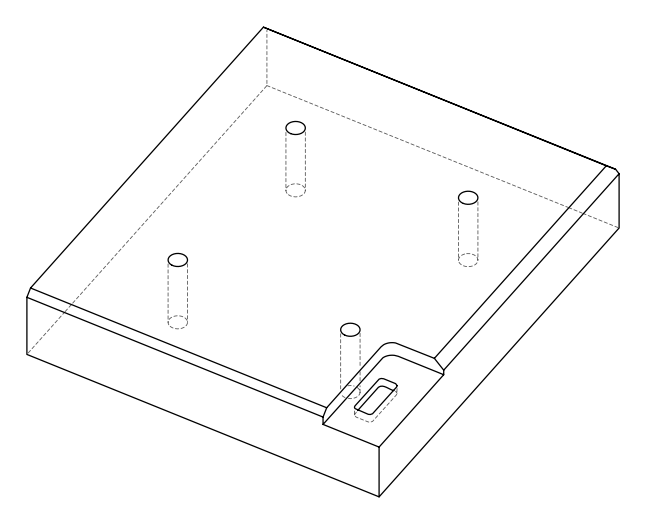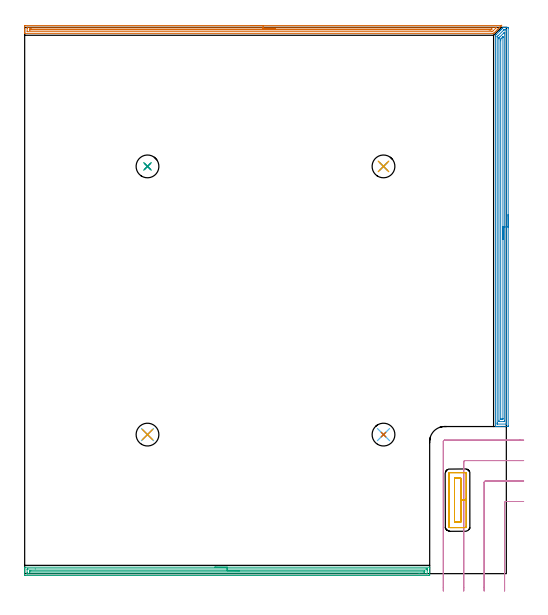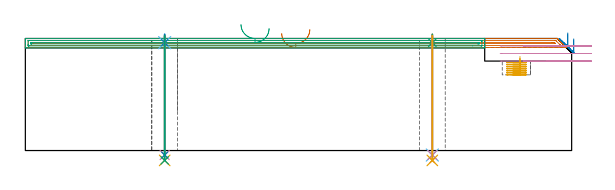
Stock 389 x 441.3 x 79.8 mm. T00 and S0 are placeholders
(PLAN: 17 operations, 11 tool changes, 37.8 min)
(1 AREA_MILL | FG_CHAMFER_SURFACE | UGT0205_001 | 9.34 min | 7947 mm3)
(2 AREA_MILL_1 | FG_CHAMFER_SURFACE_1 | UGT0205_001 | 10.49 min | 17273 mm3)
(3 AREA_MILL_2 | FG_CHAMFER_SURFACE_2 | UGT0205_001 | 8.03 min | 7434 mm3)
(4 MILL_CORNER_NOTCH_RECTANGULAR | CORNER_NOTCH_RECTANGULAR | UGT0201_105 | Follow Part, ap 5.5, ae 75% | 3.59 min | 117499 mm3)
(5 MILL_RECTANGULAR_POCKET | POCKET_RECTANGULAR_STRAIGHT | UGT0201_014 | Follow Part, ap 1.5, ae 75% | 3.33 min | 9809 mm3)
(6 SPOT_DRILL | STEP1HOLE | NXT0321_9005460120000 | 0.05 min | 174 mm3)
(7 SPOT_DRILL_1 | STEP1HOLE_1 | NXT0321_9005460120000 | 0.05 min | 184 mm3)
(8 SPOT_DRILL_2 | STEP1HOLE_2 | NXT0321_9005460120000 | 0.05 min | 188 mm3)
(9 SPOT_DRILL_3 | STEP1HOLE_3 | NXT0321_9005460120000 | 0.05 min | 180 mm3)
(10 DRILL_THROUGH_HOLE_INTO_CENTER | STEP1HOLE | NXT0301_065 | 0.34 min | 5375 mm3)
(11 DRILL_TO_ENLARGE_THROUGH_HOLE | STEP1HOLE | UGT0301_253 | 0.36 min | 15613 mm3)
(12 DRILL_THROUGH_HOLE_INTO_CENTER_1 | STEP1HOLE_1 | NXT0301_065 | 0.34 min | 5380 mm3)
(13 DRILL_TO_ENLARGE_THROUGH_HOLE_1 | STEP1HOLE_1 | UGT0301_253 | 0.36 min | 15629 mm3)
(14 DRILL_THROUGH_HOLE_INTO_CENTER_2 | STEP1HOLE_2 | NXT0301_065 | 0.34 min | 5379 mm3)
(15 DRILL_TO_ENLARGE_THROUGH_HOLE_2 | STEP1HOLE_2 | UGT0301_253 | 0.36 min | 15624 mm3)
(16 DRILL_THROUGH_HOLE_INTO_CENTER_3 | STEP1HOLE_3 | NXT0301_065 | 0.34 min | 5365 mm3)
(17 DRILL_TO_ENLARGE_THROUGH_HOLE_3 | STEP1HOLE_3 | UGT0301_253 | 0.36 min | 15629 mm3)
(TOOL UGT0205_001 | Chamfer Mill 20 x 3 x 45 deg. | D20 FL50 Z2)
(TOOL UGT0201_105 | End Mill 22 mm | D22 FL25 Z2)
(TOOL UGT0201_014 | End mill 6 mm | D6 FL24 Z4)
(TOOL NXT0321_9005460120000 | NC Spot Drill, 142deg, 12mm, Carbide, Uncoated | D12 PA142 FL30 Z2)
(TOOL NXT0301_065 | Carbide Drill 9.4mm [860.1-0940-075A1-MM 2214] | D9.4 PA140 FL98 Z2)
(TOOL UGT0301_253 | Twist Drill 18.4 mm | D18.4 PA118 FL135 Z2)
(OP 1 AREA_MILL)
G17 G21 G94 G90
T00 M6
G54
G17 G0 G90 X182.55 Y442.7 S1061 M3
G43 Z89.8 H0
Z83.4
G94 G1 X182.588 Z82.528 F250.
X182.702 Z81.664
X182.891 Z80.812
X183.153 Z79.98
X183.487 Z79.174
X183.89 Z78.4
X184.358 Z77.664
X184.89 Z76.972
X185.479 Z76.329
X186.122 Z75.74
X186.814 Z75.208
X187.55 Z74.74
X188.324 Z74.337
X189.13 Z74.003
X189.962 Z73.741
X190.814 Z73.552
X191.678 Z73.438
X192.55 Z73.4
X384.851
X385.086 Y442.696 Z73.402
X385.087 Y442.695 Z73.403
X385.086 Y442.685 Z73.414
X385.03 Y442.629 Z73.47
X384.775 Y442.375 Z73.725
X384.565 Y442.163 Z73.934
X383.903 Y441.502 Z74.598
X383.677 Y441.275 Z74.821
X383.03 Y440.63 Z75.47
X382.789 Y440.388 Z75.709
X382.158 Y439.758 Z76.342
X382.11 Y439.709 Z76.39
X381.902 Y439.5 Z76.596
X381.285 Y438.885 Z77.214
X381.217 Y438.817 Z77.282
X381.014 Y438.612 Z77.484
X380.413 Y438.013 Z78.087
X380.324 Y437.924 Z78.175
X380.127 Y437.725 Z78.371
X379.54 Y437.14 Z78.959
X379.432 Y437.031 Z79.068
X379.239 Y436.837 Z79.259
X379.134 Y436.733 Z79.365
X378.888 Y436.487 Z79.612
X378.755 Y436.357 Z79.742
X378.701 Y436.307 Z79.792
X378.241 Y436.3 Z79.8
X0.163
X0.01 Y436.303 Z79.788
X0.007 Y436.333 Z79.759
X0. Y436.693 Z79.407
Y437.076 Z79.023
Y437.725 Z78.37
Y438.937 Z77.16
Y439.497 Z76.597
Y441.881 Z74.215
X0.002 Y442.163 Z73.934
X0.008 Y442.691 Z73.405
X0.075 Y442.694 Z73.403
X0.61 Y442.7 Z73.4
X192.55
Y441.286 Z74.814
X380.92 Y441.285 Z74.815
X381.213 Y441.275 Z74.825
X381.071 Y441.124 Z74.976
X380.92 Y440.969 Z75.131
X380.628 Y440.677 Z75.423
X378.241 Y438.291 Z77.809
X377.956 Y438.009 Z78.091
X377.663 Y437.725 Z78.375
X377.359 Y437.714 Z78.386
X377.349
X2.395
X2.01 Y437.725 Z78.375
X2.001 Y438.116 Z77.984
X2. Y440.388 Z75.712
X2.001 Y440.779 Z75.321
X2.01 Y441.275 Z74.825
X2.385 Y441.286 Z74.814
X2.395
X192.55
Y439.872 Z76.228
X376.976 Y439.871 Z76.229
X377.119 Y439.869 Z76.231
X377.349 Y439.864 Z76.236
Y439.856 Z76.244
Y439.85 Z76.25
X377.174 Y439.674 Z76.426
X377. Y439.5 Z76.6
X376.725 Y439.232 Z76.868
X376.633 Y439.144 Z76.956
X376.456 Y439.135 Z76.965
X375.935 Y439.13 Z76.97
X375.563 Y439.129 Z76.971
X375.044 Y439.128 Z76.972
X4.554 Y439.129 Z76.971
X4.181 Y439.13 Z76.97
X4.057 Y439.133 Z76.967
X4.02 Y439.135 Z76.965
X4.01 Y439.201 Z76.899
X4.005 Y439.321 Z76.779
X4.002 Y439.5 Z76.6
Y439.677 Z76.423
X4.01 Y439.853 Z76.247
X4.181 Y439.865 Z76.235
X4.702 Y439.87 Z76.23
X5.073 Y439.871 Z76.229
X5.592 Y439.872 Z76.228
X192.55
X193.422 Z76.266
X194.286 Z76.38
X195.138 Z76.569
X195.97 Z76.832
X196.776 Z77.165
X197.55 Z77.568
X198.286 Z78.037
X198.978 Z78.568
X199.621 Z79.157
X200.21 Z79.801
X200.742 Z80.493
X201.21 Z81.228
X201.613 Z82.002
X201.947 Z82.808
X202.209 Z83.64
X202.398 Z84.492
X202.512 Z85.357
X202.55 Z86.228
G0 Z89.8
M5
M2
(OP 2 AREA_MILL_1)
G17 G21 G94 G90
T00 M6
G54
G17 G0 G90 X390.5 Y290. S1061 M3
G43 Z89.8 H0
Z79.5
G94 G1 Y289.962 Z78.628 F250.
Y289.848 Z77.764
Y289.659 Z76.912
Y289.397 Z76.08
Y289.063 Z75.274
Y288.66 Z74.5
Y288.192 Z73.764
Y287.66 Z73.072
Y287.071 Z72.429
Y286.428 Z71.84
Y285.736 Z71.309
Y285. Z70.84
Y284.226 Z70.437
Y283.42 Z70.103
Y282.588 Z69.841
Y281.736 Z69.652
Y280.872 Z69.538
Y280. Z69.5
Y119.402
X390.494 Y118.856 Z69.503
X390.492 Y118.81 Z69.506
X390.44 Y118.8 Z69.557
X384.039 Z75.955
X382.597 Z77.4
X381.418 Z78.577
X380.441 Z79.559
X380.32 Y118.801 Z79.672
X380.278 Y118.803 Z79.713
X380.202 Y118.81 Z79.788
X380.2 Y118.956 Z79.8
Y434.352
X380.207 Y434.801 Z79.792
X380.262 Y434.861 Z79.737
X380.544 Y435.145 Z79.454
X380.644 Y435.245 Z79.354
X383.166 Y437.767 Z76.831
X383.558 Y438.158 Z76.442
X383.653 Y438.253 Z76.347
X383.915 Y438.516 Z76.083
X384.039 Y438.641 Z75.957
X384.381 Y438.981 Z75.619
X384.584 Y439.184 Z75.415
X384.807 Y439.408 Z75.191
X384.913 Y439.515 Z75.083
X385.35 Y439.95 Z74.649
X385.787 Y440.389 Z74.209
X386.026 Y440.626 Z73.974
X386.592 Y441.193 Z73.405
X386.602 Y441.199 Z73.396
X386.661 Y441.2 Z73.339
X386.746 Z73.254
X387.797 Z72.202
X388.408 Z71.587
X389.588 Z70.41
X390.156 Y441.194 Z69.839
X390.492 Y441.19 Z69.503
X390.496 Y440.945 Z69.501
X390.499 Y440.598
X390.5 Y280. Z69.5
X389.086 Z70.914
X389.085 Y121.388 Z70.915
X389.083 Y121.186 Z70.917
X389.079 Y120.842 Z70.921
X389.075 Y120.81 Z70.925
X389.014 Y120.806 Z70.986
X388.913 Y120.802 Z71.087
X388.786 Y120.8 Z71.214
X381.795 Y120.801 Z78.205
X381.661 Y120.806 Z78.339
X381.636 Y120.81 Z78.364
X381.621 Y120.817 Z78.379
X381.619 Y120.845 Z78.381
X381.616 Y120.984 Z78.384
X381.615 Y121.186 Z78.385
X381.614 Y121.878 Z78.386
X381.615 Y433.46 Z78.385
X381.616 Y433.633 Z78.384
X381.619 Y433.719 Z78.381
X381.621 Y433.758 Z78.379
X381.646 Y433.785 Z78.354
X381.808 Y433.954 Z78.192
X382.202 Y434.352 Z77.798
X386.661 Y438.811 Z73.339
X386.96 Y439.102 Z73.04
X387.043 Y439.182 Z72.957
X387.164 Y439.192 Z72.836
X387.534 Y439.197 Z72.466
X388.03 Y439.2 Z71.97
X388.408 Z71.592
X388.905 Y439.199 Z71.095
X389.039 Y439.194 Z70.961
X389.064 Y439.19 Z70.936
X389.079 Y439.183 Z70.921
X389.08 Y439.154 Z70.92
X389.084 Y439.016 Z70.916
X389.085 Y438.813 Z70.915
X389.086 Y438.122 Z70.914
Y280.
X387.672 Z72.328
X387.671 Y123.723 Z72.329
X387.667 Y122.971 Z72.333
X387.666 Y122.837 Z72.334
X387.656 Y122.81 Z72.344
X387.618 Y122.807 Z72.382
X387.534 Y122.804 Z72.466
X386.828 Y122.8 Z73.172
X386.661 Z73.339
X383.333 Z76.667
X383.166 Y122.801 Z76.834
X383.11 Y122.802 Z76.89
X383.066 Y122.806 Z76.934
X383.041 Y122.809 Z76.959
X383.035 Y122.833 Z76.965
X383.032 Y122.971 Z76.968
X383.03 Y123.11 Z76.97
X383.028 Y123.863 Z76.972
X383.029 Y431.815 Z76.971
X383.033 Y432.568 Z76.967
X383.034 Y432.702 Z76.966
X383.045 Y432.734 Z76.955
X383.07 Y432.763 Z76.93
X383.166 Y432.864 Z76.834
X383.459 Y433.16 Z76.541
X383.759 Y433.46 Z76.241
X386.991 Y436.692 Z73.009
X387.328 Y437.029 Z72.672
X387.434 Y437.132 Z72.566
X387.469 Y437.163 Z72.531
X387.496 Y437.185 Z72.504
X387.534 Y437.191 Z72.466
X387.59 Y437.195 Z72.41
X387.634 Y437.194 Z72.366
X387.659 Y437.191 Z72.341
X387.665 Y437.167 Z72.335
X387.668 Y437.029 Z72.332
X387.67 Y436.89 Z72.33
X387.671 Y436.137 Z72.329
X387.672 Y280. Z72.328
X386.257 Z73.743
Y125.168
X386.255 Y125.007 Z73.745
X386.251 Y124.88 Z73.749
X386.247 Y124.81 Z73.753
X385.743 Y124.8 Z74.257
X384.869 Z75.131
X384.507 Y124.805 Z75.493
X384.463 Y124.809 Z75.537
X384.449 Y124.813 Z75.551
X384.447 Y124.825 Z75.553
X384.444 Y124.877 Z75.556
X384.443 Y124.927 Z75.557
Y125.236
Y430.372
X384.444 Y430.784 Z75.556
X384.446 Y431.261 Z75.554
X384.45 Y431.676 Z75.55
X384.677 Y431.917 Z75.323
X384.913 Y432.161 Z75.087
X385.113 Y432.364 Z74.887
X385.317 Y432.568 Z74.683
X385.996 Y433.247 Z74.004
X386.21 Y433.46 Z73.79
X386.226 Y433.473 Z73.774
X386.234 Y433.475 Z73.766
X386.251 Y433.476 Z73.749
X386.253 Y433.46 Z73.747
X386.255 Y433.409 Z73.745
X386.257 Y432.98 Z73.743
Y280.
Y279.128 Z73.781
Y278.264 Z73.895
Y277.412 Z74.083
Y276.58 Z74.346
Y275.774 Z74.68
Y275. Z75.082
Y274.264 Z75.551
Y273.572 Z76.082
Y272.929 Z76.672
Y272.34 Z77.315
Y271.808 Z78.007
Y271.34 Z78.743
Y270.937 Z79.517
Y270.603 Z80.322
Y270.341 Z81.155
Y270.152 Z82.006
Y270.038 Z82.871
Y270. Z83.743
G0 Z89.8
M5
M2
(OP 3 AREA_MILL_2)
G17 G21 G94 G90
T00 M6
G54
G17 G0 G90 X153.55 Y5.2 S1061 M3
G43 Z89.8 H0
G94 G1 X153.588 Z88.928 F250.
X153.702 Z88.063
X153.891 Z87.212
X154.153 Z86.38
X154.487 Z85.574
X154.89 Z84.8
X155.359 Z84.064
X155.89 Z83.372
X156.479 Z82.729
X157.122 Z82.139
X157.814 Z81.608
X158.55 Z81.14
X159.324 Z80.737
X160.13 Z80.403
X160.962 Z80.141
X161.814 Z79.952
X162.678 Z79.838
X163.55 Z79.8
X326.936
X327.09 Y5.197 Z79.788
X327.098 Y5.09 Z79.682
X327.1 Y4.978 Z79.577
Y4.668 Z79.267
Y4.027 Z78.622
Y1.965 Z76.562
Y0.544 Z75.139
Y-0.052 Z74.545
Y-0.922 Z73.674
X327.097 Y-1.198 Z73.399
X327.09 Y-1.493 Z73.103
X326.797 Y-1.498 Z73.1
X326.489 Y-1.5
X0.611
X0.303 Y-1.498
X0.01 Y-1.493 Z73.103
X0. Y-1.198 Z73.399
Y1.415 Z76.009
Y2.836 Z77.433
Y4.027 Z78.622
Y4.667 Z79.267
Y4.978 Z79.577
X0.002 Y5.09 Z79.682
X0.01 Y5.197 Z79.788
X0.164 Y5.2 Z79.8
X163.55
Y3.786 Z78.386
X324.058
X324.704 Y3.785 Z78.385
X324.954 Y3.782 Z78.382
X325.053 Y3.779 Z78.379
X325.091 Y3.774 Z78.374
X325.093 Y3.753 Z78.353
X325.098 Y3.643 Z78.243
X325.1 Y3.156 Z77.756
Y2.77 Z77.37
X325.099 Y0.159 Z74.759
X325.095 Y0.029 Z74.629
X325.09 Y-0.069 Z74.531
X325.025 Y-0.079 Z74.521
X324.704 Y-0.083 Z74.517
X324.455 Y-0.085 Z74.515
X318.556 Y-0.086 Z74.514
X3.042
X2.396 Y-0.085 Z74.515
X2.146 Y-0.083 Z74.517
X2.047 Y-0.079 Z74.521
X2.009 Y-0.074 Z74.526
X2.007 Y-0.053 Z74.547
X2.002 Y0.058 Z74.658
X2. Y0.544 Z75.144
Y0.93 Z75.53
X2.001 Y3.541 Z78.141
X2.005 Y3.671 Z78.271
X2.01 Y3.769 Z78.369
X2.075 Y3.779 Z78.379
X2.396 Y3.783 Z78.383
X2.645 Y3.785 Z78.385
X8.537 Y3.786 Z78.386
X163.55
Y2.372 Z76.972
X322.918 Y2.371 Z76.971
X323.006 Y2.368 Z76.968
X323.063 Y2.365 Z76.965
X323.091 Y2.36 Z76.96
X323.093 Y2.344 Z76.944
X323.096 Y2.285 Z76.885
X323.099 Y2.109 Z76.709
X323.09 Y1.415 Z76.015
X323.085 Y1.335 Z75.935
X323.003 Y1.332 Z75.932
X322.918 Y1.33 Z75.93
X322.114 Y1.329 Z75.929
X4.182
X4.094 Y1.332 Z75.932
X4.037 Y1.335 Z75.935
X4.009 Y1.34 Z75.94
X4.007 Y1.356 Z75.956
X4.004 Y1.415 Z76.015
X4.001 Y1.591 Z76.191
X4.01 Y2.285 Z76.885
X4.015 Y2.365 Z76.965
X4.097 Y2.369 Z76.969
X4.182 Y2.37 Z76.97
X4.986 Y2.371 Z76.971
X163.55 Y2.372 Z76.972
X164.422 Z77.01
X165.287 Z77.123
X166.138 Z77.312
X166.97 Z77.575
X167.776 Z77.908
X168.55 Z78.311
X169.286 Z78.78
X169.978 Z79.311
X170.621 Z79.9
X171.21 Z80.544
X171.742 Z81.236
X172.21 Z81.972
X172.613 Z82.745
X172.947 Z83.551
X173.209 Z84.383
X173.398 Z85.235
X173.512 Z86.1
X173.55 Z86.972
G0 Z89.8
M5
M2
(OP 4 MILL_CORNER_NOTCH_RECTANGULAR)
G17 G21 G94 G90
T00 M6
G54
G17 G0 G90 X403. Y58.3 S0 M3
G43 Z89.8 H0
Z74.433
G94 G1 X400. F250.
X388.694 F500.
G3 X387.6 Y57.206 R1.1
G1 Y-11.
Y-14. F250.
G0 Z89.8
X403. Y74.8
Z74.433
G1 X400.
X372.194 F500.
G3 X371.1 Y73.706 R1.1
G1 Y-11.
Y-14. F250.
G0 Z89.8
X403. Y91.3
Z74.433
G1 X400.
X355.695 F500.
G3 X354.6 Y90.205 R1.1
G1 Y-11.
Y-14. F250.
G0 Z89.8
X403. Y107.8
Z74.433
G1 X400.
X339.195 F500.
G3 X338.1 Y106.705 R1.1
G1 Y-11.
Y-14. F250.
G0 Z89.8
X403. Y58.3
Z69.067
G1 X400.
X388.694 F500.
G3 X387.6 Y57.206 R1.1
G1 Y-11.
Y-14. F250.
G0 Z89.8
X403. Y74.8
Z69.067
G1 X400.
X372.194 F500.
G3 X371.1 Y73.706 R1.1
G1 Y-11.
Y-14. F250.
G0 Z89.8
X403. Y91.3
Z69.067
G1 X400.
X355.695 F500.
G3 X354.6 Y90.205 R1.1
G1 Y-11.
Y-14. F250.
G0 Z89.8
X403. Y107.8
Z69.067
G1 X400.
X339.195 F500.
G3 X338.1 Y106.705 R1.1
G1 Y-11.
Y-14. F250.
G0 Z89.8
X403. Y58.3
Z63.7
G1 X400.
X388.694 F500.
G3 X387.6 Y57.206 R1.1
G1 Y-11.
Y-14. F250.
G0 Z89.8
X403. Y74.8
Z63.7
G1 X400.
X372.194 F500.
G3 X371.1 Y73.706 R1.1
G1 Y-11.
Y-14. F250.
G0 Z89.8
X403. Y91.3
Z63.7
G1 X400.
X355.695 F500.
G3 X354.6 Y90.205 R1.1
G1 Y-11.
Y-14. F250.
G0 Z89.8
X403. Y107.8
Z63.7
G1 X400.
X339.195 F500.
G3 X338.1 Y106.705 R1.1
G1 Y-11.
Y-14. F250.
G0 Z89.8
M5
M2
(OP 5 MILL_RECTANGULAR_POCKET)
G17 G21 G94 G90
T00 M6
G54
G17 G0 G90 X352.2 Y42.834 S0 M3
G43 Z89.8 H0
Z66.972
G94 G1 Y59.4 Z62.533 F250.
Y77.1 F500.
X347.1
Y41.7
X352.2
Y59.4
X356.7
Y80.8
G3 X355.9 Y81.6 R0.8
G1 X343.4
G3 X342.6 Y80.8 R0.8
G1 Y38.
G3 X343.4 Y37.2 R0.8
G1 X355.9
G3 X356.7 Y38. R0.8
G1 Y59.4
Y60.4
G0 X352.2 Y42.834 Z65.533
G1 Y59.4 Z61.094 F250.
Y77.1 F500.
X347.1
Y41.7
X352.2
Y59.4
X356.7
Y80.8
G3 X355.9 Y81.6 R0.8
G1 X343.4
G3 X342.6 Y80.8 R0.8
G1 Y38.
G3 X343.4 Y37.2 R0.8
G1 X355.9
G3 X356.7 Y38. R0.8
G1 Y59.4
Y60.4
G0 X352.2 Y42.834 Z64.094
G1 Y59.4 Z59.656 F250.
Y77.1 F500.
X347.1
Y41.7
X352.2
Y59.4
X356.7
Y80.8
G3 X355.9 Y81.6 R0.8
G1 X343.4
G3 X342.6 Y80.8 R0.8
G1 Y38.
G3 X343.4 Y37.2 R0.8
G1 X355.9
G3 X356.7 Y38. R0.8
G1 Y59.4
Y60.4
G0 X352.2 Y42.834 Z62.656
G1 Y59.4 Z58.217 F250.
Y77.1 F500.
X347.1
Y41.7
X352.2
Y59.4
X356.7
Y80.8
G3 X355.9 Y81.6 R0.8
G1 X343.4
G3 X342.6 Y80.8 R0.8
G1 Y38.
G3 X343.4 Y37.2 R0.8
G1 X355.9
G3 X356.7 Y38. R0.8
G1 Y59.4
Y60.4
G0 X352.2 Y42.834 Z61.217
G1 Y59.4 Z56.778 F250.
Y77.1 F500.
X347.1
Y41.7
X352.2
Y59.4
X356.7
Y80.8
G3 X355.9 Y81.6 R0.8
G1 X343.4
G3 X342.6 Y80.8 R0.8
G1 Y38.
G3 X343.4 Y37.2 R0.8
G1 X355.9
G3 X356.7 Y38. R0.8
G1 Y59.4
Y60.4
G0 X352.2 Y42.834 Z59.778
G1 Y59.4 Z55.339 F250.
Y77.1 F500.
X347.1
Y41.7
X352.2
Y59.4
X356.7
Y80.8
G3 X355.9 Y81.6 R0.8
G1 X343.4
G3 X342.6 Y80.8 R0.8
G1 Y38.
G3 X343.4 Y37.2 R0.8
G1 X355.9
G3 X356.7 Y38. R0.8
G1 Y59.4
Y60.4
G0 X352.2 Y42.834 Z58.339
G1 Y59.4 Z53.9 F250.
Y77.1 F500.
X347.1
Y41.7
X352.2
Y59.4
X356.7
Y80.8
G3 X355.9 Y81.6 R0.8
G1 X343.4
G3 X342.6 Y80.8 R0.8
G1 Y38.
G3 X343.4 Y37.2 R0.8
G1 X355.9
G3 X356.7 Y38. R0.8
G1 Y59.4
Y60.4
G0 Z89.8
M5
M2
(OP 6 SPOT_DRILL)
G17 G21 G94 G90
T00 M6
G54
G17 G0 G90 X99.2 Y112.3 S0 M3
G43 Z89.8 H0
G94 G81 G98 Z76.8 F250. R82.8
G80
M5
M2
(OP 7 SPOT_DRILL_1)
G17 G21 G94 G90
T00 M6
G54
G17 G0 G90 X289.8 Y112.3 S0 M3
G43 Z89.8 H0
G94 G81 G98 Z76.8 F250. R82.8
G80
M5
M2
(OP 8 SPOT_DRILL_2)
G17 G21 G94 G90
T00 M6
G54
G17 G0 G90 X99.2 Y328.9 S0 M3
G43 Z89.8 H0
G94 G81 G98 Z76.8 F250. R82.8
G80
M5
M2
(OP 9 SPOT_DRILL_3)
G17 G21 G94 G90
T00 M6
G54
G17 G0 G90 X289.8 Y328.9 S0 M3
G43 Z89.8 H0
G94 G81 G98 Z76.8 F250. R82.8
G80
M5
M2
(OP 10 DRILL_THROUGH_HOLE_INTO_CENTER)
G17 G21 G94 G90
T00 M6
G54
G17 G0 G90 X99.2 Y112.3 S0 M3
G43 Z89.8 H1
G94 G73 G98 Z-3.211 F250. Q9.223 R81.8
G80
M5
M2
(OP 11 DRILL_TO_ENLARGE_THROUGH_HOLE)
G17 G21 G94 G90
T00 M6
G54
G17 G0 G90 X99.2 Y112.3 S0 M3
G43 Z89.8 H0
G94 G73 G98 Z-7.028 F250. Q17.366 R81.8
G80
M5
M2
(OP 12 DRILL_THROUGH_HOLE_INTO_CENTER_1)
G17 G21 G94 G90
T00 M6
G54
G17 G0 G90 X289.8 Y112.3 S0 M3
G43 Z89.8 H1
G94 G73 G98 Z-3.211 F250. Q9.223 R81.8
G80
M5
M2
(OP 13 DRILL_TO_ENLARGE_THROUGH_HOLE_1)
G17 G21 G94 G90
T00 M6
G54
G17 G0 G90 X289.8 Y112.3 S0 M3
G43 Z89.8 H0
G94 G73 G98 Z-7.028 F250. Q17.366 R81.8
G80
M5
M2
(OP 14 DRILL_THROUGH_HOLE_INTO_CENTER_2)
G17 G21 G94 G90
T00 M6
G54
G17 G0 G90 X99.2 Y328.9 S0 M3
G43 Z89.8 H1
G94 G73 G98 Z-3.211 F250. Q9.223 R81.8
G80
M5
M2
(OP 15 DRILL_TO_ENLARGE_THROUGH_HOLE_2)
G17 G21 G94 G90
T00 M6
G54
G17 G0 G90 X99.2 Y328.9 S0 M3
G43 Z89.8 H0
G94 G73 G98 Z-7.028 F250. Q17.366 R81.8
G80
M5
M2
(OP 16 DRILL_THROUGH_HOLE_INTO_CENTER_3)
G17 G21 G94 G90
T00 M6
G54
G17 G0 G90 X289.8 Y328.9 S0 M3
G43 Z89.8 H1
G94 G73 G98 Z-3.211 F250. Q9.223 R81.8
G80
M5
M2
(OP 17 DRILL_TO_ENLARGE_THROUGH_HOLE_3)
G17 G21 G94 G90
T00 M6
G54
G17 G0 G90 X289.8 Y328.9 S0 M3
G43 Z89.8 H0
G94 G73 G98 Z-7.028 F250. Q17.366 R81.8
G80
M5
M2
